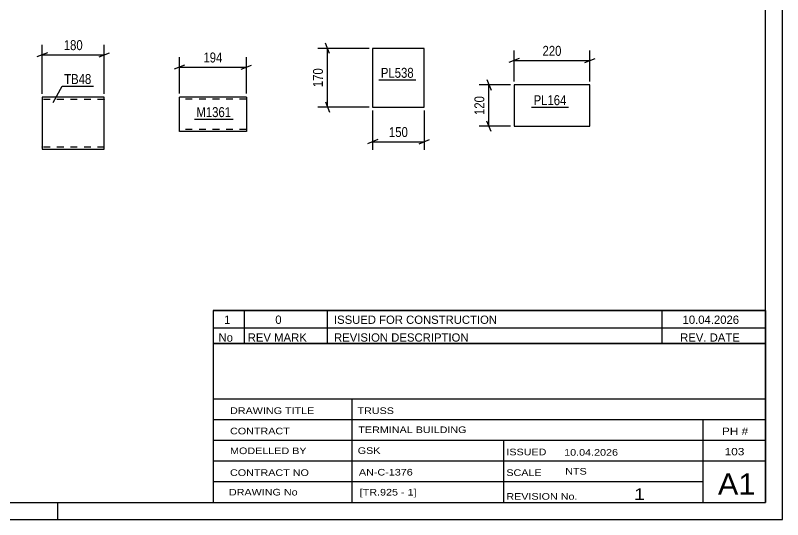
# Model space of a CAD drawing. Header units: millimetres. Extents: x 0 to 420, y 0 to 297.
# Drawn here: x 197.7 to 420, y 0 to 146 of the extents above; entities that cross this region are included whole.
import ezdxf

# ---------------------------------------------------------------- set-up
doc = ezdxf.new("R2010")
doc.units = ezdxf.units.MM
doc.linetypes.add('DXK_LINE_DOT2', pattern=[3.9198, 1.9599, -1.9599])
doc.styles.add('Arial Narrow', font='ARIALN.TTF', dxfattribs={"height": 0.2})

# ---------------------------------------------------------------- blocks, each defined once
blk = doc.blocks.new('Unknown-203760993-1133')
at = {"color": 5, "linetype": 'Continuous'}
for p, q in [((420, 0), (420, 297)), ((415, 5), (415, 292)), ((5, 5), (415, 5)), ((210, 0), (210, 5)), ((0, 0), (420, 0))]:
    blk.add_line(p, q, dxfattribs=at)
blk = doc.blocks.new('Part-203760993-7075 - 7071')
at = {"color": 2, "linetype": 'Continuous'}
for p, q in [((342.19, 125.91), (342.19, 113.91)), ((364.14, 125.91), (342.19, 125.91)), ((364.14, 113.91), (364.14, 125.91)), ((342.19, 113.91), (364.14, 113.91))]:
    blk.add_line(p, q, dxfattribs=at)
blk = doc.blocks.new('Part-203760993-6853 - 6846')
at = {"color": 2, "linetype": 'Continuous'}
for p, q in [((205.45, 122.3), (205.45, 107.39)), ((223.45, 122.3), (205.45, 122.3)), ((223.45, 108.5), (223.45, 122.3)), ((205.45, 107.39), (205.45, 107.3)), ((205.45, 107.3), (223.45, 107.3)), ((223.45, 107.3), (223.45, 108.5))]:
    blk.add_line(p, q, dxfattribs=at)
at = {"color": 7, "linetype": 'DXK_LINE_DOT2'}
for p, q in [((223.45, 121.7), (205.45, 121.7)), ((223.45, 121.7), (223.45, 121.65)), ((223.45, 121.65), (223.45, 121.7)), ((223.45, 121.56), (223.45, 121.65)), ((223.45, 121.65), (223.45, 121.56)), ((205.45, 107.9), (205.45, 107.95)), ((223.45, 107.9), (205.45, 107.9)), ((223.45, 107.95), (223.45, 108.27)), ((223.45, 107.9), (223.45, 107.95))]:
    blk.add_line(p, q, dxfattribs=at)
blk = doc.blocks.new('Part-203760993-7106 - 7102')
at = {"color": 2, "linetype": 'Continuous'}
for p, q in [((301.17, 136.48), (301.17, 119.48)), ((316.17, 136.48), (301.17, 136.48)), ((316.17, 119.48), (316.17, 136.48)), ((301.17, 119.48), (316.17, 119.48))]:
    blk.add_line(p, q, dxfattribs=at)
blk = doc.blocks.new('Part-203760993-2103 - 2089')
at = {"color": 2, "linetype": 'Continuous'}
for p, q in [((264.63, 122.37), (245.2, 122.37)), ((245.2, 112.46), (245.2, 122.37)), ((264.63, 122.37), (264.63, 112.37)), ((245.2, 112.37), (245.2, 112.46)), ((264.63, 112.37), (245.2, 112.37))]:
    blk.add_line(p, q, dxfattribs=at)
at = {"color": 7, "linetype": 'DXK_LINE_DOT2'}
for p, q in [((264.63, 121.77), (245.2, 121.77)), ((245.2, 112.97), (245.2, 113.01)), ((264.63, 112.97), (245.2, 112.97)), ((264.63, 112.97), (264.63, 113.01))]:
    blk.add_line(p, q, dxfattribs=at)
blk = doc.blocks.new('StraightDimension-203760993-7077 - 7071')
at = {"color": 7, "linetype": 'Continuous'}
for p, q in [((334.3, 127.41), (335.5, 124.41)), ((341.19, 125.91), (332.05, 125.91)), ((334.9, 113.91), (334.9, 125.91)), ((341.19, 113.91), (332.05, 113.91)), ((335.5, 112.41), (334.3, 115.41))]:
    blk.add_line(p, q, dxfattribs=at)
at = {"color": 0}
blk.add_wipeout([(334.15, 123.25), (329.95, 123.25), (329.95, 116.57), (334.15, 116.57)], dxfattribs=at)
at = {"color": 3, "style": 'Arial Narrow'}
blk.add_text('120', height=2.863, rotation=90.0002, dxfattribs=at).set_placement((333.55, 117.17))
blk = doc.blocks.new('StraightDimension-203760993-7088 - 7071')
at = {"color": 7, "linetype": 'Continuous'}
for p, q in [((342.19, 126.91), (342.19, 135.82)), ((364.14, 126.91), (364.14, 135.82)), ((343.69, 133.57), (340.69, 132.37)), ((362.64, 132.37), (365.64, 133.57)), ((342.19, 132.97), (364.14, 132.97))]:
    blk.add_line(p, q, dxfattribs=at)
at = {"color": 0}
blk.add_wipeout([(356.51, 133.72), (356.51, 137.92), (349.82, 137.92), (349.82, 133.72)], dxfattribs=at)
at = {"color": 3, "style": 'Arial Narrow'}
blk.add_text('220', height=2.863, dxfattribs=at).set_placement((350.42, 134.32))
blk = doc.blocks.new('StraightDimension-203760993-6855 - 6846')
at = {"color": 7, "linetype": 'Continuous'}
for p, q in [((205.45, 123.3), (205.45, 137.47)), ((223.45, 123.3), (223.45, 137.47)), ((206.95, 135.22), (203.95, 134.02)), ((205.45, 134.62), (223.45, 134.62)), ((221.95, 134.02), (224.95, 135.22))]:
    blk.add_line(p, q, dxfattribs=at)
at = {"color": 0}
blk.add_wipeout([(217.79, 135.37), (217.79, 139.57), (211.11, 139.57), (211.11, 135.37)], dxfattribs=at)
at = {"color": 3, "style": 'Arial Narrow'}
blk.add_text('180', height=2.863, dxfattribs=at).set_placement((211.71, 135.97))
blk = doc.blocks.new('StraightDimension-203760993-7108 - 7102')
at = {"color": 7, "linetype": 'Continuous'}
for p, q in [((301.17, 118.48), (301.17, 107.05)), ((316.17, 118.48), (316.17, 107.05)), ((302.67, 110.05), (299.67, 108.85)), ((301.17, 109.45), (316.17, 109.45)), ((314.67, 108.85), (317.67, 110.05))]:
    blk.add_line(p, q, dxfattribs=at)
at = {"color": 0}
blk.add_wipeout([(312.01, 110.2), (312.01, 114.4), (305.33, 114.4), (305.33, 110.2)], dxfattribs=at)
at = {"color": 3, "style": 'Arial Narrow'}
blk.add_text('150', height=2.863, dxfattribs=at).set_placement((305.93, 110.8))
blk = doc.blocks.new('StraightDimension-203760993-7119 - 7102')
at = {"color": 7, "linetype": 'Continuous'}
for p, q in [((288.74, 134.98), (287.54, 137.98)), ((300.17, 136.48), (285.29, 136.48)), ((288.14, 119.48), (288.14, 136.48)), ((287.54, 120.98), (288.74, 117.98)), ((300.17, 119.48), (285.29, 119.48))]:
    blk.add_line(p, q, dxfattribs=at)
at = {"color": 0}
blk.add_wipeout([(287.39, 131.32), (283.19, 131.32), (283.19, 124.63), (287.39, 124.63)], dxfattribs=at)
at = {"color": 3, "style": 'Arial Narrow'}
blk.add_text('170', height=2.863, rotation=90.0002, dxfattribs=at).set_placement((286.79, 125.23))
blk = doc.blocks.new('StraightDimension-203760993-2105 - 2089')
at = {"color": 7, "linetype": 'Continuous'}
for p, q in [((245.2, 123.37), (245.2, 133.9)), ((264.63, 123.37), (264.63, 133.9)), ((246.7, 131.65), (243.7, 130.45)), ((263.13, 130.45), (266.13, 131.65)), ((245.2, 131.05), (264.63, 131.05))]:
    blk.add_line(p, q, dxfattribs=at)
at = {"color": 0}
blk.add_wipeout([(258.26, 131.8), (258.26, 136), (251.58, 136), (251.58, 131.8)], dxfattribs=at)
at = {"color": 3, "style": 'Arial Narrow'}
blk.add_text('194', height=2.863, dxfattribs=at).set_placement((252.18, 132.4))
blk = doc.blocks.new('Unknown-203760993-13335')
at = {"color": 7, "linetype": 'Continuous'}
for p, q in [((255, 51.05), (255, 5)), ((255, 51.05), (415, 51.05)), ((415, 51), (415, 5)), ((255, 35), (415, 35)), ((295.14, 35), (295.14, 5)), ((255, 29), (415, 29)), ((397, 5.05), (397, 29.05)), ((255, 23), (415, 23)), ((339.14, 23), (339.14, 5)), ((255, 17), (415, 17)), ((255, 11), (397, 11)), ((255, 5), (415, 5))]:
    blk.add_line(p, q, dxfattribs=at)
at = {"color": 7, "style": 'Arial Narrow'}
for s, height, width, p in [('DRAWING TITLE', 1.9089, 1.425378, (259.88, 30.61)), ('TRUSS  ', 1.909, 1.425378, (296.81, 30.59)), ('TERMINAL BUILDING', 1.9089, 1.425378, (297.06, 25.07)), ('CONTRACT', 1.909, 1.425378, (259.88, 24.71)), ('MODELLED BY', 1.9089, 1.425378, (259.88, 18.98)), ('GSK', 1.909, 1.425378, (296.88, 19.04)), ('ISSUED', 1.909, 1.425378, (339.94, 18.64)), ('10.04.2026', 1.909, 1.425378, (356.69, 18.52)), ('CONTRACT NO', 1.9089, 1.425378, (259.88, 12.66)), ('AN-C-1376', 1.909, 1.425378, (297.23, 12.78)), ('SCALE', 1.909, 1.425378, (339.94, 12.65)), ('A1', 6.204, 1.25, (401.24, 7.2)), ('DRAWING No', 1.909, 1.425378, (259.56, 7)), ('[TR.925 - 1]', 1.9089, 1.425378, (297.46, 6.99)), ('1', 3.34, 1.5, (376.91, 5.68)), ('REVISION No.', 1.9089, 1.425378, (339.94, 5.77))]:
    blk.add_text(s, height=height, dxfattribs=dict(at, width=width)).set_placement(p)
at = {"color": 7, "linetype": 'Continuous', "style": 'Arial Narrow'}
for s, height, width, p in [('PH #', 2.1, 1.42538, (402.4, 24.55)), ('103', 2.1, 1.42538, (403.19, 18.65)), ('NTS', 1.909, 1.425378, (357, 13.05))]:
    blk.add_text(s, height=height, dxfattribs=dict(at, width=width)).set_placement(p)
blk = doc.blocks.new('Unknown-203760993-13336')
at = {"color": 7, "linetype": 'Continuous'}
for p, q in [((255, 60.55), (415, 60.55)), ((415, 60.55), (255, 60.55)), ((255, 60.55), (255, 55.55)), ((264, 60.55), (264, 55.55)), ((288, 60.55), (288, 55.55)), ((385, 60.55), (385, 55.55)), ((415, 60.55), (415, 55.55)), ((255, 55.55), (415, 55.55)), ((255, 55.55), (255, 51.05)), ((255, 55.55), (415, 55.55)), ((264, 55.55), (264, 51.05)), ((288, 55.55), (288, 51.05)), ((385, 55.55), (385, 51.05)), ((415, 55.55), (415, 51.05)), ((415, 51.05), (255, 51.05))]:
    blk.add_line(p, q, dxfattribs=at)
at = {"color": 7, "linetype": 'Continuous', "style": 'Arial Narrow'}
for s, height, width, p in [('1', 2.39, 1.196471, (258.16, 56.7)), ('0', 2.39, 1.196471, (273, 56.7)), ('ISSUED FOR CONSTRUCTION', 2.3861, 1.196471, (290, 56.7)), ('10.04.2026', 2.386, 1.196471, (391, 56.7)), ('No', 2.386, 1.2, (256.54, 51.55)), ('REV MARK', 2.386, 1.2, (265, 51.55)), ('REVISION DESCRIPTION', 2.3861, 1.2, (290, 51.55)), ('REV. DATE', 2.386, 1.2, (390.28, 51.55))]:
    blk.add_text(s, height=height, dxfattribs=dict(at, width=width)).set_placement(p)
blk = doc.blocks.new('Mark-203760993-7073 - 7071')
at = {"color": 0}
blk.add_wipeout([(357.35, 120.04), (357.35, 123.04), (347.84, 123.04), (347.84, 120.04)], dxfattribs=at)
blk.add_wipeout([(357.35, 120.04), (357.35, 123.04), (347.84, 123.04), (347.84, 120.04)], dxfattribs=at)
at = {"color": 30, "linetype": 'Continuous'}
blk.add_line((347.24, 119.44), (357.95, 119.44), dxfattribs=at)
at = {"color": 3, "style": 'Arial Narrow'}
blk.add_text('PL164', height=2.863, dxfattribs=at).set_placement((347.84, 120.04))
blk = doc.blocks.new('Mark-203760993-6849 - 6846')
at = {"color": 0}
blk.add_wipeout([(219.69, 126.16), (219.69, 129.16), (211.83, 129.16), (211.83, 126.16)], dxfattribs=at)
blk.add_wipeout([(219.69, 126.16), (219.69, 129.16), (211.83, 129.16), (211.83, 126.16)], dxfattribs=at)
at = {"color": 30, "linetype": 'Continuous'}
for p, q in [((208.67, 120.78), (211.23, 125.56)), ((211.23, 125.56), (220.29, 125.56))]:
    blk.add_line(p, q, dxfattribs=at)
at = {"color": 3, "style": 'Arial Narrow'}
blk.add_text('TB48', height=2.863, dxfattribs=at).set_placement((211.83, 126.16))
blk = doc.blocks.new('Mark-203760993-7104 - 7102')
at = {"color": 0}
blk.add_wipeout([(313.09, 127.96), (313.09, 130.96), (303.59, 130.96), (303.59, 127.96)], dxfattribs=at)
blk.add_wipeout([(313.09, 127.96), (313.09, 130.96), (303.59, 130.96), (303.59, 127.96)], dxfattribs=at)
at = {"color": 30, "linetype": 'Continuous'}
blk.add_line((302.99, 127.36), (313.69, 127.36), dxfattribs=at)
at = {"color": 3, "style": 'Arial Narrow'}
blk.add_text('PL538', height=2.863, dxfattribs=at).set_placement((303.59, 127.96))
blk = doc.blocks.new('Mark-203760993-2101 - 2089')
at = {"color": 0}
blk.add_wipeout([(260.19, 116.58), (260.19, 119.58), (250.14, 119.58), (250.14, 116.58)], dxfattribs=at)
blk.add_wipeout([(260.19, 116.58), (260.19, 119.58), (250.14, 119.58), (250.14, 116.58)], dxfattribs=at)
at = {"color": 30, "linetype": 'Continuous'}
blk.add_line((249.54, 115.98), (260.79, 115.98), dxfattribs=at)
at = {"color": 3, "style": 'Arial Narrow'}
blk.add_text('M1361', height=2.863, dxfattribs=at).set_placement((250.14, 116.58))

msp = doc.modelspace()

# ---------------------------------------------------------------- block references
for name in ['Unknown-203760993-1133', 'Part-203760993-7106 - 7102', 'Part-203760993-7075 - 7071', 'Part-203760993-6853 - 6846', 'Part-203760993-2103 - 2089', 'Unknown-203760993-13336', 'Unknown-203760993-13335']:
    msp.add_blockref(name, (0, 0))

# ---------------------------------------------------------------- next in the draw order: block references
for name in ['StraightDimension-203760993-6855 - 6846', 'StraightDimension-203760993-2105 - 2089', 'Mark-203760993-7104 - 7102', 'StraightDimension-203760993-7077 - 7071', 'Mark-203760993-7073 - 7071', 'Mark-203760993-2101 - 2089', 'StraightDimension-203760993-7108 - 7102']:
    msp.add_blockref(name, (0, 0))

# ---------------------------------------------------------------- next in the draw order: block references
for name in ['StraightDimension-203760993-7119 - 7102', 'StraightDimension-203760993-7088 - 7071', 'Mark-203760993-6849 - 6846']:
    msp.add_blockref(name, (0, 0))

doc.saveas('drawing.dxf')
